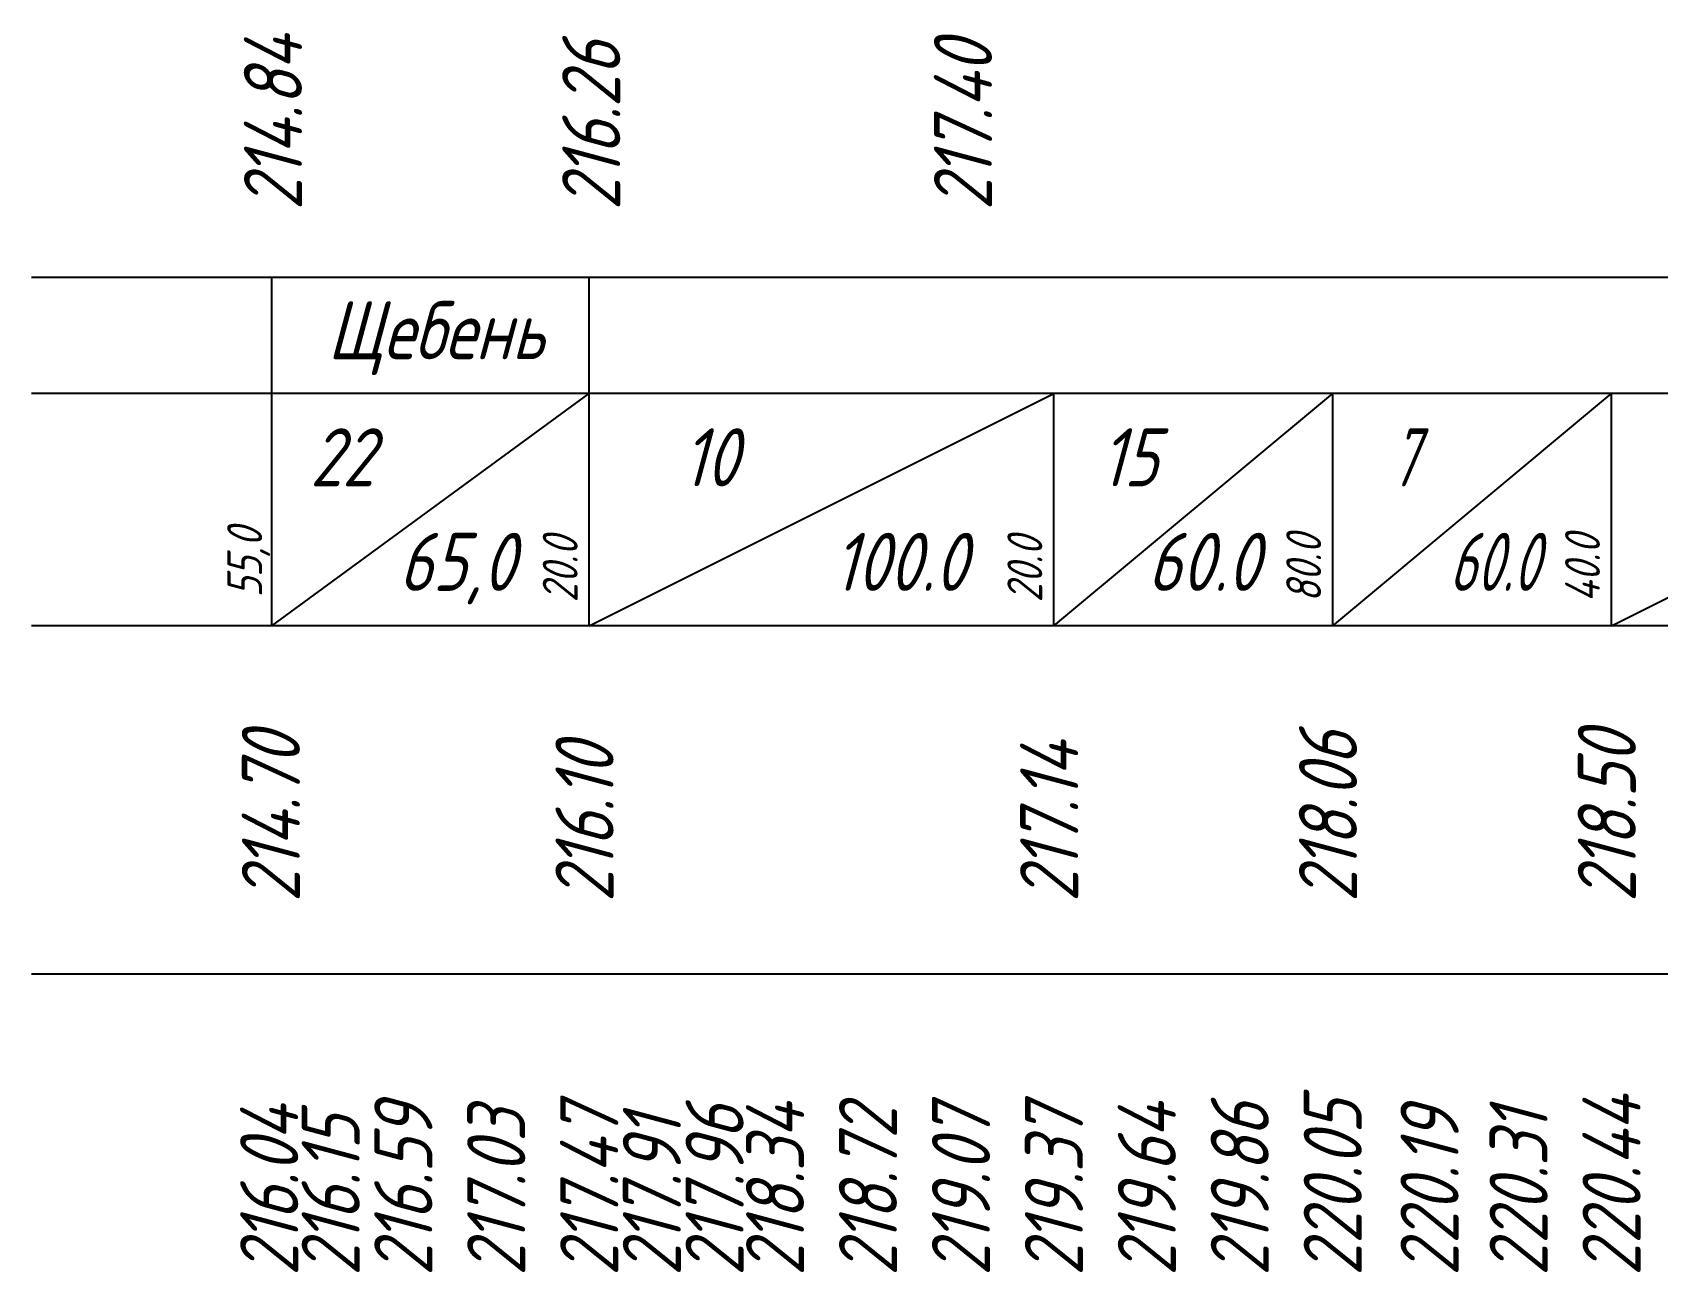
# Model space of a CAD drawing. Extents: x 2172 to 5772, y -842 to -248.
# Drawn here: x 2267.3 to 2337.2, y -720.3 to -666.9 of the extents above; entities that cross this region are included whole.
import ezdxf

# ---------------------------------------------------------------- set-up
doc = ezdxf.new("R2010")
doc.units = 0
doc.header["$MEASUREMENT"] = 0
doc.linetypes.add('TP0', pattern=[0])
doc.layers.get('0').update_dxf_attribs({"linetype": 'CONTINUOUS'})
for name, color, linetype in [('КРАСНЫЕ_ОТМЕТКИ', 1, 'CONTINUOUS'), ('ОТМЕТКИ_КЮВЕТОВ', 7, 'CONTINUOUS'), ('ЧЕРНЫЕ_ОТМЕТКИ', 7, 'CONTINUOUS')]:
    doc.layers.add(name, color=color, linetype=linetype)
doc.styles.add('ГОСТ', font='gost.TTF', dxfattribs={"oblique": 15, "height": 1})

msp = doc.modelspace()

# ---------------------------------------------------------------- linework, layer by layer
at = {"linetype": 'TP0'}
for p, q in [((3107.228, -677.478), (2267.228, -677.478)), ((3107.228, -692.478), (2267.228, -692.478)), ((3107.228, -707.478), (2267.228, -707.478))]:
    msp.add_line(p, q, dxfattribs=at)
msp.add_line((3107.228, -682.478), (2267.228, -682.478))
at = {"layer": 'ОТМЕТКИ_КЮВЕТОВ'}
for p, q in [((2291.228, -692.478), (2291.228, -677.478)), ((2277.571, -692.478), (2291.228, -682.478)), ((2291.228, -692.478), (2311.227, -682.478)), ((2311.227, -692.478), (2311.227, -682.478)), ((2311.227, -692.478), (2323.228, -682.478)), ((2323.228, -692.478), (2323.228, -682.478)), ((2323.228, -692.478), (2335.228, -682.478)), ((2335.228, -692.478), (2335.228, -682.478)), ((2335.228, -692.478), (2355.228, -682.478))]:
    msp.add_line(p, q, dxfattribs=at)
msp.add_lwpolyline([(2277.571, -692.478), (2277.571, -677.478)], dxfattribs=at)

# ---------------------------------------------------------------- texts
at = {"style": 'ГОСТ', "oblique": 15}
msp.add_text('Щебень', height=2.5, dxfattribs=at).set_placement((2279.96, -681.005))
at = {"layer": 'КРАСНЫЕ_ОТМЕТКИ', "style": 'ГОСТ', "oblique": 15}
for s, p in [('220.05', (2324.478, -720.478)), ('220.44', (2336.478, -720.478)), ('216.04', (2278.705, -720.478)), ('216.15', (2281.352, -720.478)), ('216.59', (2284.478, -720.478)), ('217.03', (2288.478, -720.478)), ('217.47', (2292.478, -720.478)), ('217.91', (2295.174, -720.478)), ('217.96', (2297.874, -720.478)), ('218.34', (2300.478, -720.478)), ('218.72', (2304.478, -720.478)), ('219.07', (2308.478, -720.478)), ('219.37', (2312.478, -720.478)), ('219.64', (2316.478, -720.478)), ('219.86', (2320.478, -720.478)), ('220.19', (2328.646, -720.478)), ('220.31', (2332.478, -720.478))]:
    msp.add_text(s, height=2.5, rotation=90, dxfattribs=at).set_placement(p)
at = {"layer": 'ОТМЕТКИ_КЮВЕТОВ', "style": 'ГОСТ', "oblique": 15}
for s, p in [('22', (2279.212, -686.478)), ('10', (2295.228, -686.478)), ('15', (2313.227, -686.478)), ('65,0', (2283.022, -690.978)), ('100.0', (2301.727, -690.978)), ('60.0', (2315.245, -690.978))]:
    msp.add_text(s, height=2.5, dxfattribs=at).set_placement(p)
at = {"layer": 'ОТМЕТКИ_КЮВЕТОВ', "style": 'ГОСТ', "oblique": 15, "width": 0.8}
for s, p in [('7', (2325.728, -686.478)), ('60.0', (2328.228, -690.978))]:
    msp.add_text(s, height=2.5, dxfattribs=at).set_placement(p)
at = {"layer": 'ОТМЕТКИ_КЮВЕТОВ', "style": 'ГОСТ', "oblique": 15}
for s, p in [('55,0', (2277.149, -691.261)), ('20.0', (2290.728, -691.478)), ('20.0', (2310.727, -691.478)), ('80.0', (2322.728, -691.478)), ('40.0', (2334.728, -691.478))]:
    msp.add_text(s, height=1.5, rotation=90, dxfattribs=at).set_placement(p)
at = {"layer": 'ЧЕРНЫЕ_ОТМЕТКИ', "style": 'ГОСТ', "oblique": 15}
for s, p in [('214.84', (2278.87, -674.588)), ('216.26', (2292.565, -674.588)), ('217.40', (2308.565, -674.588)), ('214.70', (2278.777, -704.383)), ('216.10', (2292.276, -704.383)), ('218.06', (2324.276, -704.383)), ('218.50', (2336.276, -704.383)), ('217.14', (2312.275, -704.383))]:
    msp.add_text(s, height=2.5, rotation=90, dxfattribs=at).set_placement(p)

doc.saveas('drawing.dxf')
